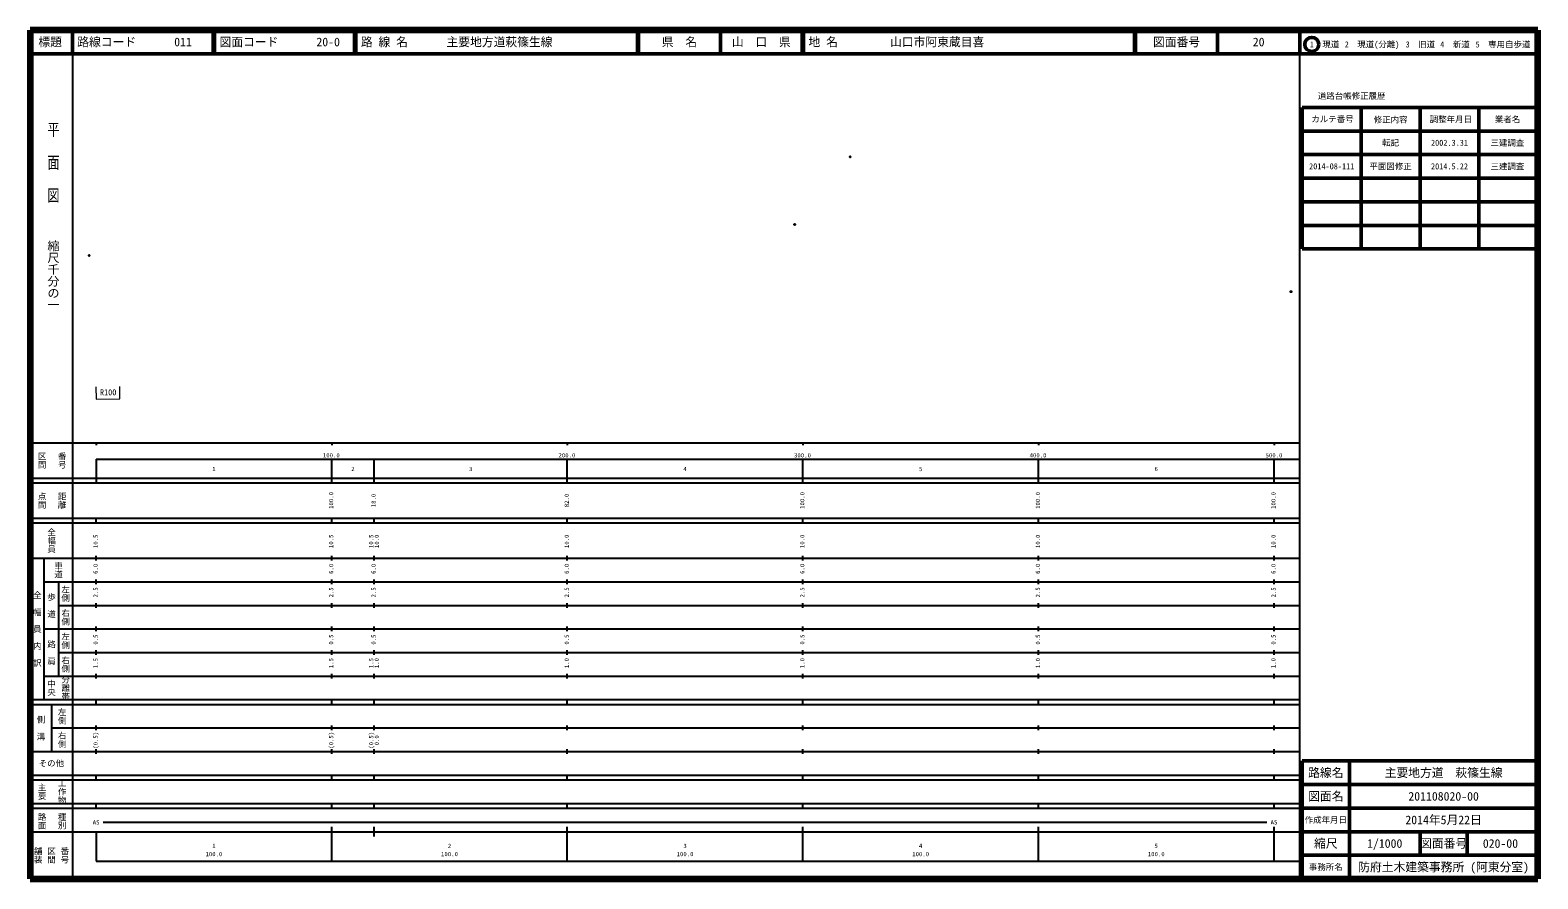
# Model space of a CAD drawing. Units: millimetres on the paper. Extents: x 40 to 680, y 20 to 380.
import ezdxf
from ezdxf.enums import TextEntityAlignment as Align

# ---------------------------------------------------------------- set-up
doc = ezdxf.new("R2010")
doc.units = ezdxf.units.MM
doc.header["$PDMODE"] = 32
doc.header["$PDSIZE"] = 0.5
doc.layers.add('M-OTRS', color=6, linetype='Continuous')
doc.layers.add('M-TTL-TXT', color=7, linetype='Continuous')
for name, color, linetype, lineweight in [('M-STR-STRC', 7, 'Continuous', 13), ('M-TTL', 2, 'Continuous', 140), ('M-TTL-BAND', 7, 'Continuous', 25), ('M-TTL-FRAM', 2, 'Continuous', 50), ('M-TTL-LINE', 7, 'Continuous', 50)]:
    doc.layers.add(name, color=color, linetype=linetype, lineweight=lineweight)
doc.styles.add('@ＭＳ ゴシック', font='')
doc.styles.add('ＭＳ ゴシック', font='')
doc.styles.add('ＭＳ 明朝', font='')
doc.styles.get('@ＭＳ ゴシック').set_extended_font_data('@MS Gothic')
doc.styles.get('ＭＳ ゴシック').set_extended_font_data('MS Gothic')
doc.styles.get('ＭＳ 明朝').set_extended_font_data('MS Mincho')

msp = doc.modelspace()

# ---------------------------------------------------------------- linework, layer by layer
at = {"layer": 'M-OTRS'}
for p in [(388.12, 326.281), (364.537, 297.564), (65.019, 284.423), (575.201, 269.073)]:
    msp.add_point(p, dxfattribs=at)
at = {"layer": 'M-STR-STRC'}
for p, q in [((67.914, 228.724), (67.967, 223.508)), ((78.028, 223.561), (78.028, 228.831)), ((67.967, 223.508), (78.028, 223.561))]:
    msp.add_line(p, q, dxfattribs=at)
at = {"layer": 'M-TTL'}
for p, q in [((40, 380), (40, 20)), ((680, 380), (40, 380)), ((680, 20), (680, 380)), ((40, 20), (680, 20))]:
    msp.add_line(p, q, dxfattribs=at)
at = {"layer": 'M-TTL-BAND'}
for p, q in [((58, 370), (58, 20)), ((579, 20), (579, 370)), ((40, 205), (579, 205)), ((68, 205), (68, 204)), ((168, 205), (168, 204)), ((268, 205), (268, 204)), ((368, 205), (368, 204)), ((468, 205), (468, 204)), ((568, 205), (568, 204)), ((68, 198), (579, 198)), ((68, 198), (68, 188)), ((168, 188), (168, 198)), ((186, 188), (186, 198)), ((268, 188), (268, 198)), ((368, 188), (368, 198)), ((468, 188), (468, 198)), ((568, 188), (568, 198)), ((40, 190), (579, 190)), ((40, 188), (579, 188)), ((40, 173), (579, 173)), ((68, 171), (68, 173)), ((168, 171), (168, 173)), ((186, 171), (186, 173)), ((268, 171), (268, 173)), ((368, 171), (368, 173)), ((468, 171), (468, 173)), ((568, 171), (568, 173)), ((40, 171), (579, 171)), ((40, 156), (579, 156)), ((46, 96), (46, 156)), ((68, 155), (68, 157)), ((168, 155), (168, 157)), ((186, 155), (186, 157)), ((268, 155), (268, 157)), ((368, 155), (368, 157)), ((468, 155), (468, 157)), ((568, 155), (568, 157)), ((46, 146), (579, 146)), ((52, 146), (52, 106)), ((68, 145), (68, 147)), ((168, 145), (168, 147)), ((186, 145), (186, 147)), ((268, 145), (268, 147)), ((368, 145), (368, 147)), ((468, 145), (468, 147)), ((568, 145), (568, 147)), ((52, 136), (579, 136)), ((68, 135), (68, 137)), ((168, 135), (168, 137)), ((186, 135), (186, 137)), ((268, 135), (268, 137)), ((368, 135), (368, 137)), ((468, 135), (468, 137)), ((568, 135), (568, 137)), ((46, 126), (579, 126)), ((68, 125), (68, 127)), ((168, 125), (168, 127)), ((186, 125), (186, 127)), ((268, 125), (268, 127)), ((368, 125), (368, 127)), ((468, 125), (468, 127)), ((568, 125), (568, 127)), ((52, 116), (579, 116)), ((68, 115), (68, 117)), ((168, 115), (168, 117)), ((186, 115), (186, 117)), ((268, 115), (268, 117)), ((368, 115), (368, 117)), ((468, 115), (468, 117)), ((568, 115), (568, 117)), ((46, 106), (579, 106)), ((68, 105), (68, 107)), ((168, 105), (168, 107)), ((186, 105), (186, 107)), ((268, 105), (268, 107)), ((368, 105), (368, 107)), ((468, 105), (468, 107)), ((568, 105), (568, 107)), ((40, 96), (579, 96)), ((68, 94), (68, 96)), ((168, 94), (168, 96)), ((186, 94), (186, 96)), ((268, 94), (268, 96)), ((368, 94), (368, 96)), ((468, 94), (468, 96)), ((568, 94), (568, 96)), ((40, 94), (579, 94)), ((49, 94), (49, 74)), ((49, 84), (579, 84)), ((68, 83), (68, 85)), ((168, 83), (168, 85)), ((186, 83), (186, 85)), ((268, 83), (268, 85)), ((368, 83), (368, 85)), ((468, 83), (468, 85)), ((568, 83), (568, 85)), ((40, 74), (579, 74)), ((68, 73), (68, 75)), ((168, 73), (168, 75)), ((186, 73), (186, 75)), ((268, 73), (268, 75)), ((368, 73), (368, 75)), ((468, 73), (468, 75)), ((568, 73), (568, 75)), ((40, 64), (579, 64)), ((68, 62), (68, 64)), ((168, 62), (168, 64)), ((186, 62), (186, 64)), ((268, 62), (268, 64)), ((368, 62), (368, 64)), ((468, 62), (468, 64)), ((568, 62), (568, 64)), ((40, 62), (579, 62)), ((40, 52), (579, 52)), ((68, 50), (68, 52)), ((168, 50), (168, 52)), ((186, 50), (186, 52)), ((268, 50), (268, 52)), ((368, 50), (368, 52)), ((468, 50), (468, 52)), ((568, 50), (568, 52)), ((40, 50), (579, 50)), ((40, 40), (579, 40)), ((68, 40), (68, 27.5)), ((71, 44), (565, 44)), ((168, 27.5), (168, 42)), ((186, 38), (186, 42)), ((268, 27.5), (268, 42)), ((368, 27.5), (368, 42)), ((468, 27.5), (468, 42)), ((568, 27.5), (568, 42)), ((68, 27.5), (579, 27.5))]:
    msp.add_line(p, q, dxfattribs=at)
at = {"layer": 'M-TTL-FRAM'}
for p, q in [((580, 347.197), (580, 287.197)), ((580, 347.197), (680, 347.197)), ((580, 287.197), (680, 287.197)), ((680, 70), (580, 70)), ((580, 70), (580, 20))]:
    msp.add_line(p, q, dxfattribs=at)
at = {"layer": 'M-TTL-LINE'}
for p, q in [((58, 380), (58, 370)), ((117.75, 380), (117.75, 370)), ((118.25, 380), (118.25, 370)), ((177.75, 380), (177.75, 370)), ((178.25, 380), (178.25, 370)), ((297.75, 380), (297.75, 370)), ((298.25, 380), (298.25, 370)), ((333, 380), (333, 370)), ((367.75, 380), (367.75, 370)), ((368.25, 380), (368.25, 370)), ((508.747, 380), (508.747, 370)), ((509.247, 380), (509.247, 370)), ((543.997, 380), (543.997, 370)), ((579, 380), (579, 370)), ((40, 370), (680, 370)), ((605, 347.197), (605, 287.197)), ((630, 347.197), (630, 287.197)), ((655, 347.197), (655, 287.197)), ((580, 337.197), (680, 337.197)), ((580, 327.197), (680, 327.197)), ((580, 317.197), (680, 317.197)), ((580, 307.197), (680, 307.197)), ((580, 297.197), (680, 297.197)), ((600, 70), (600, 20)), ((680, 60), (580, 60)), ((680, 50), (580, 50)), ((680, 40), (580, 40)), ((630, 40), (630, 30)), ((650, 40), (650, 30)), ((680, 30), (580, 30))]:
    msp.add_line(p, q, dxfattribs=at)
msp.add_circle((584.031, 373.958), 3, dxfattribs=at)

# ---------------------------------------------------------------- texts
at = {"layer": 'M-STR-STRC', "style": 'ＭＳ 明朝'}
msp.add_text('R100', height=2.566, dxfattribs=at).set_placement((69.618, 224.333), align=Align.BOTTOM_LEFT)
at = {"layer": 'M-TTL-BAND', "style": '@ＭＳ ゴシック', "width": 1.4}
msp.add_text('平  面  図', height=3.666, rotation=270, dxfattribs=at).set_placement((49.777, 306.475), align=Align.MIDDLE_RIGHT)
at = {"layer": 'M-TTL-BAND', "style": '@ＭＳ ゴシック'}
msp.add_text('縮尺千分の一', height=3.666, rotation=270, dxfattribs=at).set_placement((49.777, 261.03), align=Align.MIDDLE_RIGHT)
for s, p in [('区間', (45, 197.5)), ('番号', (53.5, 197.5)), ('点間', (45, 180.5)), ('距離', (53.5, 180.5)), ('全幅員', (49, 163.5)), ('車道', (52, 151)), ('全\u3000幅\u3000員\u3000内\u3000訳', (43, 126)), ('歩\u3000道', (49, 136)), ('左側', (55, 141)), ('右側', (55, 131)), ('左側', (55, 121)), ('路\u3000肩', (49, 116)), ('右側', (55, 111)), ('中央', (49, 101)), ('分離帯', (55, 101)), ('左側', (53.5, 89)), ('側\u3000溝', (44.5, 84)), ('右側', (53.5, 79)), ('主要', (45, 57)), ('工作物', (53.5, 57)), ('路面', (45, 44.5)), ('種別', (53.5, 44.5)), ('舗装', (43.333, 30)), ('区間', (49, 30)), ('番号', (54.667, 30))]:
    msp.add_text(s, height=2.566, rotation=270, dxfattribs=at).set_placement(p, align=Align.MIDDLE_CENTER)
at = {"layer": 'M-TTL-BAND', "style": 'ＭＳ ゴシック'}
for s, p in [('100.0', (167.844, 198.195)), ('200.0', (267.844, 198.195)), ('300.0', (367.844, 198.195)), ('400.0', (467.844, 198.195)), ('500.0', (568, 198.195)), ('1', (118, 192.405)), ('2', (177, 192.405)), ('3', (227, 192.405)), ('4', (318, 192.405)), ('5', (418, 192.405)), ('6', (518, 192.405)), ('AS', (68, 42.5)), ('AS', (568, 42.5)), ('1', (118, 32.523)), ('2', (218, 32.523)), ('3', (318, 32.523)), ('4', (418, 32.523)), ('5', (518, 32.523)), ('100.0', (118, 29.033)), ('100.0', (218, 29.033)), ('100.0', (318, 29.033)), ('100.0', (418, 29.033)), ('100.0', (518, 29.033))]:
    msp.add_text(s, height=1.833, dxfattribs=at).set_placement(p, align=Align.BOTTOM_CENTER)
for s, p in [('100.0', (169.216, 180.5)), ('18.0', (187.216, 180.5)), ('82.0', (269.216, 180.5)), ('100.0', (369.216, 180.5)), ('100.0', (469.216, 180.5)), ('100.0', (569.216, 180.5)), ('10.5', (69.216, 163.174)), ('10.5', (169.216, 163.174)), ('10.5', (186.216, 163.174)), ('10.0', (188.586, 163.174)), ('10.0', (269.216, 163.174)), ('10.0', (369.216, 163.174)), ('10.0', (469.216, 163.174)), ('10.0', (569.216, 163.174)), ('6.0', (69.216, 151.5)), ('6.0', (169.216, 151.5)), ('6.0', (187.216, 151.5)), ('6.0', (269.216, 151.5)), ('6.0', (369.216, 151.5)), ('6.0', (469.216, 151.5)), ('6.0', (569.216, 151.5)), ('2.5', (69.216, 141.5)), ('2.5', (169.216, 141.5)), ('2.5', (187.216, 141.5)), ('2.5', (269.216, 141.5)), ('2.5', (369.216, 141.5)), ('2.5', (469.216, 141.5)), ('2.5', (569.216, 141.5)), ('0.5', (69.216, 121.5)), ('0.5', (169.216, 121.5)), ('0.5', (187.216, 121.5)), ('0.5', (269.216, 121.5)), ('0.5', (369.216, 121.5)), ('0.5', (469.216, 121.5)), ('0.5', (569.216, 121.5)), ('1.5', (69.216, 111.5)), ('1.5', (169.216, 111.5)), ('1.5', (186.216, 111.5)), ('1.0', (188.586, 111.5)), ('1.0', (269.216, 111.5)), ('1.0', (369.216, 111.5)), ('1.0', (469.216, 111.5)), ('1.0', (569.216, 111.5)), ('(0.5)', (69.216, 78.764)), ('(0.5)', (169.216, 78.764)), ('(0.5)', (186.216, 78.764)), ('0.0', (188.586, 78.764))]:
    msp.add_text(s, height=1.833, rotation=90, dxfattribs=at).set_placement(p, align=Align.BOTTOM_CENTER)
msp.add_text('その他', height=2.566, dxfattribs=at).set_placement((49, 69), align=Align.MIDDLE_CENTER)
at = {"layer": 'M-TTL-TXT', "style": 'ＭＳ ゴシック'}
for s, height, p in [('標題', 3.666, (48.5, 375)), ('県\u3000名', 3.666, (315.625, 375)), ('山\u3000口\u3000県', 3.666, (350.375, 375)), ('図面番号', 3.666, (526.622, 375)), ('20', 3.666, (561.497, 375)), ('1\u3000現道', 2.566, (589.448, 373.958)), ('2\u3000現道(分離)', 2.566, (609.619, 373.958)), ('3\u3000旧道', 2.566, (630.121, 373.958)), ('4\u3000新道', 2.566, (644.824, 373.958)), ('5\u3000専用自歩道', 2.566, (665.228, 373.958)), ('道路台帳修正履歴', 2.566, (600.968, 352.113)), ('カルテ番号', 2.566, (592.839, 342.277)), ('修正内容', 2.566, (617.509, 342.023)), ('調整年月日', 2.566, (643.089, 342.197)), ('業者名', 2.566, (667.134, 342.197)), ('転記', 2.566, (617.5, 332.245)), ('2002.3.31', 2.566, (642.5, 332.245)), ('三建調査', 2.566, (667.077, 332.189)), ('2014-08-111', 2.566, (592.5, 322.245)), ('平面図修正', 2.566, (617.5, 322.245)), ('2014.5.22', 2.566, (642.5, 322.245)), ('三建調査', 2.566, (667.077, 322.189)), ('路線名', 3.666, (590, 65)), ('路線名', 3.666, (590, 65)), ('主要地方道\u3000萩篠生線', 3.666, (640, 65)), ('図面名', 3.666, (590, 55)), ('図面名', 3.666, (590, 55)), ('201108020-00', 3.666, (640, 55)), ('作成年月日', 2.566, (590, 45)), ('作成年月日', 2.566, (590, 45)), ('2014年5月22日', 3.666, (640, 45)), ('縮尺', 3.666, (590, 35)), ('縮尺', 3.666, (590, 35)), ('1/1000', 3.666, (615, 35)), ('図面番号', 3.666, (640, 35)), ('図面番号', 3.666, (640, 35)), ('020-00', 3.666, (664.125, 35)), ('事務所名', 2.566, (590, 25)), ('事務所名', 2.566, (590, 25)), ('防府土木建築事務所 (阿東分室)', 3.666, (640, 25))]:
    msp.add_text(s, height=height, dxfattribs=at).set_placement(p, align=Align.MIDDLE_CENTER)
for s, p in [('路線コード', (60, 375)), ('011', (101.142, 375)), ('図面コード', (120.38, 375)), ('20-0', (161.521, 375)), ('路 線 名', (180.38, 375)), ('主要地方道萩篠生線', (216.734, 375)), ('地 名', (370.38, 375)), ('山口市阿東蔵目喜', (405.024, 375))]:
    msp.add_text(s, height=3.666, dxfattribs=at).set_placement(p, align=Align.MIDDLE_LEFT)

doc.saveas('drawing.dxf')
